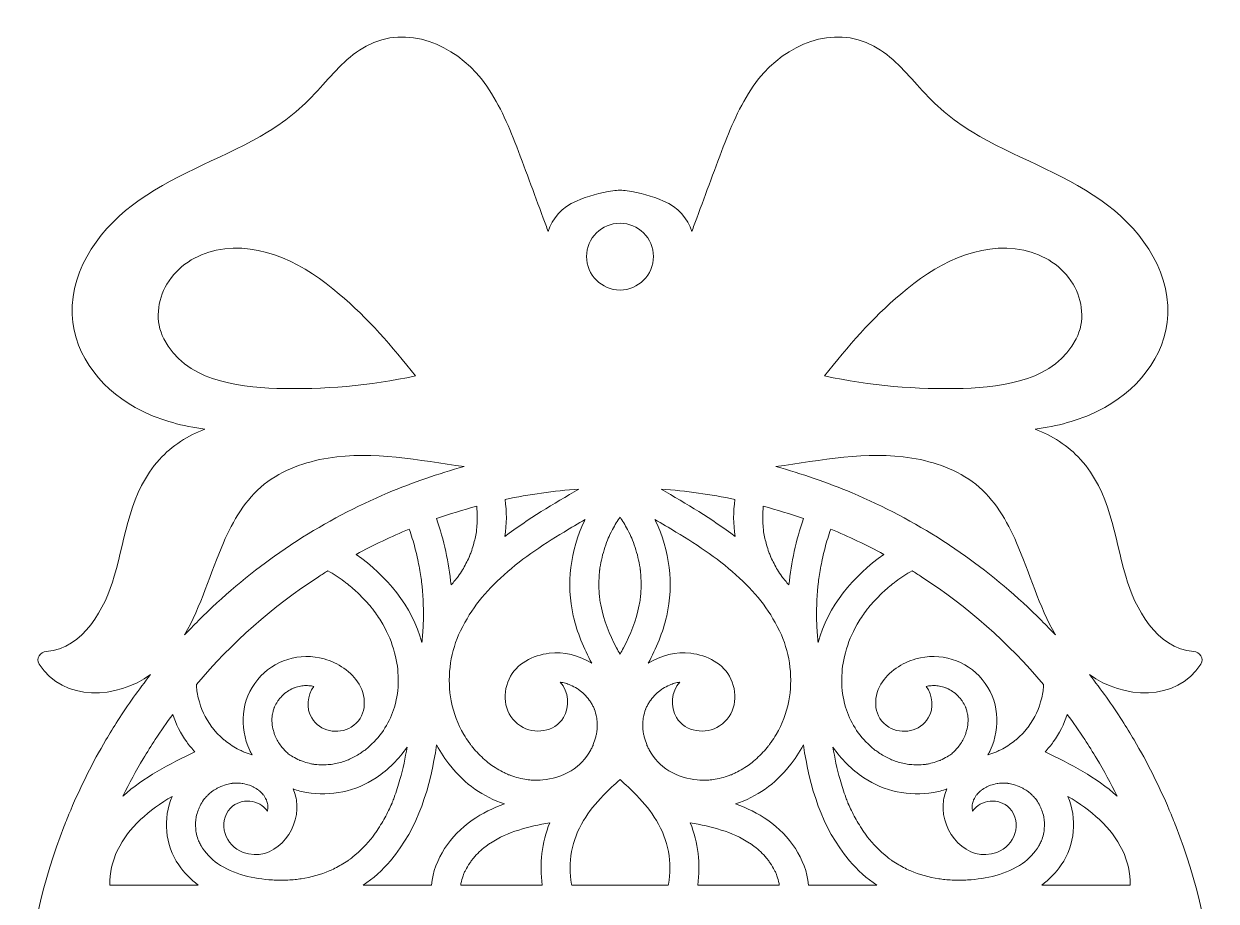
# Model space of a CAD drawing. Extents: x 466 to 614, y -420 to -218.
# Drawn here: x 465.6 to 614.4, y -328 to -218.4 of the extents above; entities that cross this region are included whole.
import ezdxf

# ---------------------------------------------------------------- set-up
doc = ezdxf.new("R2010")
doc.units = 0
doc.header["$MEASUREMENT"] = 0
doc.layers.add('Layer 1', color=7, linetype='Continuous', lineweight=0)

msp = doc.modelspace()

# ---------------------------------------------------------------- linework, layer by layer
at = {"layer": 'Layer 1'}
for points, knots in [([(614.2, -339.45), (613.62, -332.3), (612.03, -325.33), (609.43, -318.66), (609.17, -317.96), (608.88, -317.27), (608.59, -316.58), (607.31, -313.55), (605.85, -310.63), (604.19, -307.83), (603.72, -307.01), (603.22, -306.21), (602.71, -305.41), (601.44, -303.43), (600.08, -301.52), (598.63, -299.66), (602.79, -302.69), (609.45, -303.12), (612.54, -298.35), (613, -297.64), (612.38, -296.84), (611.64, -296.78), (606.96, -296.4), (604.3, -291.36), (603.15, -287.37), (601.7, -282.36), (601.18, -276.79), (597.51, -272.78), (595.92, -271.03), (593.97, -269.82), (591.84, -268.99), (594.56, -268.63), (597.21, -267.96), (599.7, -266.73), (604.34, -264.43), (608.21, -260.03), (608.41, -254.67), (608.64, -248.74), (604.65, -243.65), (600.04, -240.39), (595.05, -236.87), (589.15, -235.01), (583.96, -231.86), (581.46, -230.34), (579.36, -228.5), (577.41, -226.33), (575.7, -224.42), (573.97, -222.39), (571.69, -221.15), (566.58, -218.37), (560.67, -220.99), (557.31, -225.25), (555.46, -227.61), (554.22, -230.35), (553.13, -233.14), (551.91, -236.29), (550.76, -239.47), (549.59, -242.64), (549.38, -243.2), (549.17, -243.76), (548.96, -244.32), (548.51, -242.65), (547.19, -241.28), (545.45, -240.51), (544.03, -239.87), (542.42, -239.46), (540.88, -239.23), (540.59, -239.18), (540.29, -239.16), (540, -239.16), (539.71, -239.16), (539.41, -239.18), (539.12, -239.23), (537.58, -239.46), (535.97, -239.87), (534.55, -240.51), (532.81, -241.28), (531.49, -242.65), (531.04, -244.32), (530.83, -243.76), (530.62, -243.2), (530.41, -242.64), (529.24, -239.47), (528.09, -236.29), (526.87, -233.14), (525.78, -230.35), (524.54, -227.61), (522.69, -225.25), (519.33, -220.99), (513.42, -218.37), (508.31, -221.15), (506.03, -222.39), (504.3, -224.42), (502.59, -226.33), (500.64, -228.5), (498.54, -230.34), (496.04, -231.86), (490.85, -235.01), (484.95, -236.87), (479.96, -240.39), (475.35, -243.65), (471.36, -248.74), (471.59, -254.67), (471.79, -260.03), (475.66, -264.43), (480.3, -266.73), (482.79, -267.96), (485.44, -268.63), (488.16, -268.99), (486.03, -269.82), (484.08, -271.03), (482.49, -272.78), (478.82, -276.79), (478.3, -282.36), (476.85, -287.37), (475.7, -291.36), (473.04, -296.4), (468.36, -296.78), (467.62, -296.84), (467, -297.64), (467.46, -298.35), (470.55, -303.12), (477.21, -302.69), (481.37, -299.66), (479.92, -301.52), (478.56, -303.43), (477.29, -305.41), (476.78, -306.21), (476.28, -307.01), (475.81, -307.83), (474.15, -310.63), (472.69, -313.55), (471.41, -316.58), (471.12, -317.27), (470.83, -317.96), (470.57, -318.66), (467.97, -325.33), (466.38, -332.3), (465.8, -339.45), (465.64, -341.47), (465.56, -343.51), (465.56, -345.56), (465.56, -354.85), (467.24, -363.89), (470.57, -372.46), (470.83, -373.15), (471.12, -373.84), (471.41, -374.53), (475.16, -383.4), (480.52, -391.36), (487.36, -398.2), (494.2, -405.03), (502.16, -410.4), (511.02, -414.15), (520.2, -418.03), (529.95, -420), (540, -420), (550.05, -420), (559.8, -418.03), (568.98, -414.15), (577.84, -410.4), (585.8, -405.03), (592.64, -398.2), (599.48, -391.36), (604.84, -383.4), (608.59, -374.53), (608.88, -373.84), (609.17, -373.15), (609.43, -372.46), (612.76, -363.89), (614.44, -354.85), (614.44, -345.56), (614.44, -343.51), (614.36, -341.47), (614.2, -339.45)], [0, 0, 0, 0, 1, 1, 1, 2, 2, 2, 3, 3, 3, 4, 4, 4, 5, 5, 5, 6, 6, 6, 7, 7, 7, 8, 8, 8, 9, 9, 9, 10, 10, 10, 11, 11, 11, 12, 12, 12, 13, 13, 13, 14, 14, 14, 15, 15, 15, 16, 16, 16, 17, 17, 17, 18, 18, 18, 19, 19, 19, 20, 20, 20, 21, 21, 21, 22, 22, 22, 23, 23, 23, 24, 24, 24, 25, 25, 25, 26, 26, 26, 27, 27, 27, 28, 28, 28, 29, 29, 29, 30, 30, 30, 31, 31, 31, 32, 32, 32, 33, 33, 33, 34, 34, 34, 35, 35, 35, 36, 36, 36, 37, 37, 37, 38, 38, 38, 39, 39, 39, 40, 40, 40, 41, 41, 41, 42, 42, 42, 43, 43, 43, 44, 44, 44, 45, 45, 45, 46, 46, 46, 47, 47, 47, 48, 48, 48, 49, 49, 49, 50, 50, 50, 51, 51, 51, 52, 52, 52, 53, 53, 53, 54, 54, 54, 55, 55, 55, 56, 56, 56, 57, 57, 57, 58, 58, 58, 58]), ([(540, -243.27), (542.3, -243.27), (544.17, -245.14), (544.17, -247.44), (544.17, -249.75), (542.3, -251.62), (540, -251.62), (537.7, -251.62), (535.83, -249.75), (535.83, -247.44), (535.83, -245.14), (537.7, -243.27), (540, -243.27)], [0, 0, 0, 0, 1, 1, 1, 2, 2, 2, 3, 3, 3, 4, 4, 4, 4]), ([(483.04, -257.72), (481.93, -255.52), (482.19, -252.97), (483.43, -250.87), (484.78, -248.61), (487.06, -247.2), (489.59, -246.66), (495.28, -245.44), (500.77, -248.56), (504.95, -252.12), (508.52, -255.14), (511.56, -258.71), (514.47, -262.35), (508.78, -263.56), (502.96, -264.09), (497.13, -263.9), (491.97, -263.74), (485.66, -262.87), (483.04, -257.72)], [0, 0, 0, 0, 1, 1, 1, 2, 2, 2, 3, 3, 3, 4, 4, 4, 5, 5, 5, 6, 6, 6, 6]), ([(575.05, -252.12), (579.23, -248.56), (584.72, -245.44), (590.41, -246.66), (592.94, -247.2), (595.22, -248.61), (596.57, -250.87), (597.81, -252.97), (598.07, -255.52), (596.96, -257.72), (594.34, -262.87), (588.03, -263.74), (582.87, -263.9), (577.04, -264.09), (571.22, -263.56), (565.53, -262.35), (568.44, -258.71), (571.48, -255.14), (575.05, -252.12)], [0, 0, 0, 0, 1, 1, 1, 2, 2, 2, 3, 3, 3, 4, 4, 4, 5, 5, 5, 6, 6, 6, 6]), ([(490.48, -283.19), (491.68, -280.45), (493.22, -277.78), (495.58, -275.88), (497.86, -274.05), (500.71, -273.08), (503.56, -272.61), (509.22, -271.68), (514.9, -272.9), (520.54, -273.68), (517.31, -274.55), (514.13, -275.65), (511.02, -276.96), (507.06, -278.64), (503.28, -280.64), (499.7, -282.94), (498.8, -283.53), (497.9, -284.13), (497.02, -284.76), (493.6, -287.18), (490.37, -289.91), (487.36, -292.92), (486.77, -293.51), (486.19, -294.1), (485.62, -294.71), (487.7, -291.13), (488.84, -286.95), (490.48, -283.19)], [0, 0, 0, 0, 1, 1, 1, 2, 2, 2, 3, 3, 3, 4, 4, 4, 5, 5, 5, 6, 6, 6, 7, 7, 7, 8, 8, 8, 9, 9, 9, 9]), ([(576.44, -272.61), (579.29, -273.08), (582.14, -274.05), (584.42, -275.88), (586.78, -277.78), (588.32, -280.45), (589.52, -283.19), (591.16, -286.95), (592.3, -291.13), (594.38, -294.71), (593.81, -294.1), (593.23, -293.51), (592.64, -292.92), (589.63, -289.91), (586.4, -287.18), (582.98, -284.76), (582.1, -284.13), (581.2, -283.53), (580.3, -282.94), (576.72, -280.64), (572.94, -278.64), (568.98, -276.96), (565.87, -275.65), (562.69, -274.55), (559.46, -273.68), (565.1, -272.9), (570.78, -271.68), (576.44, -272.61)], [0, 0, 0, 0, 1, 1, 1, 2, 2, 2, 3, 3, 3, 4, 4, 4, 5, 5, 5, 6, 6, 6, 7, 7, 7, 8, 8, 8, 9, 9, 9, 9]), ([(525.65, -277.78), (528.66, -277.15), (531.73, -276.71), (534.87, -276.48), (531.72, -278.32), (528.53, -280.2), (525.63, -282.4), (525.86, -280.87), (525.87, -279.31), (525.65, -277.78)], [0, 0, 0, 0, 1, 1, 1, 2, 2, 2, 3, 3, 3, 3]), ([(554.35, -277.78), (554.13, -279.31), (554.14, -280.87), (554.37, -282.4), (551.47, -280.2), (548.28, -278.32), (545.13, -276.48), (548.27, -276.71), (551.34, -277.15), (554.35, -277.78)], [0, 0, 0, 0, 1, 1, 1, 2, 2, 2, 3, 3, 3, 3]), ([(522.11, -278.63), (522.11, -278.67), (522.11, -278.7), (522.11, -278.71), (522.13, -278.88), (522.14, -279.05), (522.15, -279.22), (522.17, -279.51), (522.18, -279.8), (522.18, -280.09), (522.18, -280.41), (522.16, -280.73), (522.14, -281.04), (522.13, -281.19), (522.12, -281.33), (522.1, -281.47), (522.1, -281.5), (522.06, -281.78), (522.06, -281.81), (521.97, -282.36), (521.85, -282.92), (521.69, -283.46), (521.61, -283.77), (521.51, -284.07), (521.4, -284.37), (521.34, -284.53), (521.28, -284.69), (521.22, -284.86), (521.21, -284.89), (521.2, -284.91), (521.19, -284.93), (521.19, -284.94), (521.18, -284.95), (521.17, -284.98), (520.91, -285.53), (520.64, -286.07), (520.32, -286.59), (520.15, -286.86), (519.98, -287.13), (519.8, -287.39), (519.73, -287.48), (519.67, -287.56), (519.6, -287.65), (519.56, -287.7), (519.42, -287.87), (519.39, -287.91), (519.23, -288.09), (519.07, -288.28), (518.9, -288.46), (518.62, -285.64), (518.03, -282.86), (517.09, -280.18), (518.74, -279.6), (520.41, -279.09), (522.11, -278.63)], [0, 0, 0, 0, 1, 1, 1, 2, 2, 2, 3, 3, 3, 4, 4, 4, 5, 5, 5, 6, 6, 6, 7, 7, 7, 8, 8, 8, 9, 9, 9, 10, 10, 10, 11, 11, 11, 12, 12, 12, 13, 13, 13, 14, 14, 14, 15, 15, 15, 16, 16, 16, 17, 17, 17, 18, 18, 18, 18]), ([(557.85, -279.22), (557.86, -279.05), (557.87, -278.88), (557.89, -278.71), (557.89, -278.7), (557.89, -278.67), (557.89, -278.63), (559.59, -279.09), (561.26, -279.6), (562.91, -280.18), (561.97, -282.86), (561.38, -285.64), (561.1, -288.46), (560.93, -288.28), (560.77, -288.09), (560.61, -287.91), (560.58, -287.87), (560.44, -287.7), (560.4, -287.65), (560.33, -287.56), (560.27, -287.48), (560.2, -287.39), (560.02, -287.13), (559.85, -286.86), (559.68, -286.59), (559.36, -286.07), (559.09, -285.53), (558.83, -284.98), (558.82, -284.95), (558.81, -284.94), (558.81, -284.93), (558.8, -284.91), (558.79, -284.89), (558.78, -284.86), (558.72, -284.69), (558.66, -284.53), (558.6, -284.37), (558.49, -284.07), (558.39, -283.77), (558.31, -283.46), (558.15, -282.92), (558.03, -282.36), (557.94, -281.81), (557.94, -281.78), (557.9, -281.5), (557.9, -281.47), (557.88, -281.33), (557.87, -281.19), (557.86, -281.04), (557.84, -280.73), (557.82, -280.41), (557.82, -280.09), (557.82, -279.8), (557.83, -279.51), (557.85, -279.22)], [0, 0, 0, 0, 1, 1, 1, 2, 2, 2, 3, 3, 3, 4, 4, 4, 5, 5, 5, 6, 6, 6, 7, 7, 7, 8, 8, 8, 9, 9, 9, 10, 10, 10, 11, 11, 11, 12, 12, 12, 13, 13, 13, 14, 14, 14, 15, 15, 15, 16, 16, 16, 17, 17, 17, 18, 18, 18, 18]), ([(525.07, -287.6), (527.47, -285.36), (530.14, -283.6), (533.01, -281.85), (533.88, -281.32), (534.75, -280.8), (535.63, -280.28), (535.6, -280.33), (535.57, -280.38), (535.55, -280.44), (533.8, -284.15), (533.26, -288.31), (534.17, -292.33), (534.64, -294.41), (535.47, -296.37), (536.47, -298.25), (534.88, -297.26), (533, -296.76), (531.16, -296.99), (529.13, -297.25), (527.03, -298.26), (526.14, -300.22), (525.21, -302.28), (525.58, -304.79), (527.57, -306.07), (529.3, -307.18), (531.83, -306.87), (532.94, -305.04), (533.77, -303.68), (533.61, -301.76), (532.53, -300.61), (532.56, -300.62), (532.82, -300.66), (532.86, -300.66), (533.07, -300.71), (533.29, -300.77), (533.5, -300.84), (533.53, -300.85), (533.81, -300.96), (533.82, -300.96), (534.11, -301.09), (534.39, -301.24), (534.66, -301.41), (534.79, -301.5), (534.92, -301.59), (535.04, -301.68), (535.06, -301.7), (535.28, -301.88), (535.3, -301.9), (535.57, -302.14), (535.82, -302.4), (536.05, -302.68), (536.01, -302.64), (536.29, -303.03), (536.32, -303.07), (536.41, -303.22), (536.5, -303.36), (536.58, -303.51), (536.64, -303.64), (536.71, -303.76), (536.76, -303.89), (536.77, -303.91), (536.78, -303.92), (536.78, -303.93), (536.79, -303.95), (536.8, -303.97), (536.81, -304), (536.91, -304.33), (537.01, -304.65), (537.08, -304.99), (537.08, -305.03), (537.13, -305.43), (537.12, -305.31), (537.13, -305.43), (537.14, -305.56), (537.15, -305.69), (537.16, -306.05), (537.15, -306.4), (537.11, -306.75), (537.1, -306.78), (537.08, -306.94), (537.07, -307), (537.04, -307.14), (537.01, -307.28), (536.98, -307.42), (536.89, -307.75), (536.78, -308.08), (536.67, -308.4), (536.65, -308.45), (536.64, -308.48), (536.64, -308.51), (536.62, -308.53), (536.61, -308.56), (536.58, -308.6), (536.51, -308.76), (536.43, -308.91), (536.35, -309.07), (535.75, -310.17), (534.94, -311.04), (533.91, -311.67), (532.83, -312.32), (531.42, -312.74), (530.36, -312.82), (529.93, -312.85), (529.51, -312.86), (529.08, -312.84), (528.96, -312.83), (528.84, -312.83), (528.72, -312.82), (528.7, -312.81), (528.34, -312.78), (528.36, -312.78), (527.68, -312.68), (527, -312.5), (526.36, -312.27), (526.25, -312.22), (526.13, -312.18), (526.02, -312.14), (526.18, -312.21), (526.15, -312.2), (525.95, -312.11), (525.82, -312.05), (525.68, -311.98), (525.54, -311.91), (525.25, -311.77), (524.95, -311.61), (524.67, -311.43), (523.95, -311), (523.67, -310.79), (523.13, -310.32), (522.59, -309.84), (522.08, -309.31), (521.61, -308.75), (521.61, -308.75), (521.42, -308.5), (521.39, -308.47), (521.3, -308.35), (521.21, -308.22), (521.12, -308.1), (520.9, -307.79), (520.7, -307.46), (520.51, -307.13), (519.71, -305.77), (519.27, -304.58), (518.93, -302.95), (518.39, -300.31), (518.76, -297.12), (519.85, -294.7), (521.16, -291.84), (522.8, -289.72), (525.07, -287.6)], [0, 0, 0, 0, 1, 1, 1, 2, 2, 2, 3, 3, 3, 4, 4, 4, 5, 5, 5, 6, 6, 6, 7, 7, 7, 8, 8, 8, 9, 9, 9, 10, 10, 10, 11, 11, 11, 12, 12, 12, 13, 13, 13, 14, 14, 14, 15, 15, 15, 16, 16, 16, 17, 17, 17, 18, 18, 18, 19, 19, 19, 20, 20, 20, 21, 21, 21, 22, 22, 22, 23, 23, 23, 24, 24, 24, 25, 25, 25, 26, 26, 26, 27, 27, 27, 28, 28, 28, 29, 29, 29, 30, 30, 30, 31, 31, 31, 32, 32, 32, 33, 33, 33, 34, 34, 34, 35, 35, 35, 36, 36, 36, 37, 37, 37, 38, 38, 38, 39, 39, 39, 40, 40, 40, 41, 41, 41, 42, 42, 42, 43, 43, 43, 44, 44, 44, 45, 45, 45, 46, 46, 46, 47, 47, 47, 48, 48, 48, 49, 49, 49, 50, 50, 50, 50]), ([(542.64, -288.61), (542.63, -289.03), (542.61, -289.45), (542.57, -289.87), (542.56, -289.98), (542.55, -290.09), (542.53, -290.19), (542.49, -290.45), (542.45, -290.71), (542.4, -290.96), (541.99, -292.97), (541.33, -294.59), (540.43, -296.32), (540.29, -296.58), (540.15, -296.85), (540, -297.11), (539.85, -296.85), (539.71, -296.58), (539.57, -296.32), (538.67, -294.59), (538.01, -292.97), (537.6, -290.96), (537.55, -290.71), (537.51, -290.45), (537.47, -290.19), (537.45, -290.09), (537.44, -289.98), (537.43, -289.87), (537.39, -289.45), (537.37, -289.03), (537.36, -288.61), (537.35, -288.16), (537.37, -287.71), (537.4, -287.26), (537.41, -287.05), (537.44, -286.84), (537.46, -286.63), (537.46, -286.61), (537.47, -286.52), (537.47, -286.47), (537.48, -286.42), (537.49, -286.37), (537.5, -286.31), (537.64, -285.45), (537.84, -284.6), (538.11, -283.77), (538.43, -282.79), (538.57, -282.46), (539.06, -281.55), (539.37, -280.96), (539.68, -280.45), (540, -279.98), (540.32, -280.45), (540.63, -280.96), (540.94, -281.55), (541.43, -282.46), (541.57, -282.79), (541.89, -283.77), (542.16, -284.6), (542.36, -285.45), (542.5, -286.31), (542.51, -286.37), (542.52, -286.42), (542.53, -286.47), (542.53, -286.52), (542.54, -286.61), (542.54, -286.63), (542.56, -286.84), (542.59, -287.05), (542.6, -287.26), (542.63, -287.71), (542.65, -288.16), (542.64, -288.61)], [0, 0, 0, 0, 1, 1, 1, 2, 2, 2, 3, 3, 3, 4, 4, 4, 5, 5, 5, 6, 6, 6, 7, 7, 7, 8, 8, 8, 9, 9, 9, 10, 10, 10, 11, 11, 11, 12, 12, 12, 13, 13, 13, 14, 14, 14, 15, 15, 15, 16, 16, 16, 17, 17, 17, 18, 18, 18, 19, 19, 19, 20, 20, 20, 21, 21, 21, 22, 22, 22, 23, 23, 23, 24, 24, 24, 24]), ([(546.99, -281.85), (549.86, -283.6), (552.53, -285.36), (554.93, -287.6), (557.2, -289.72), (558.84, -291.84), (560.15, -294.7), (561.24, -297.12), (561.61, -300.31), (561.07, -302.95), (560.73, -304.58), (560.29, -305.77), (559.49, -307.13), (559.3, -307.46), (559.1, -307.79), (558.88, -308.1), (558.79, -308.22), (558.7, -308.35), (558.61, -308.47), (558.58, -308.5), (558.39, -308.75), (558.39, -308.75), (557.92, -309.31), (557.41, -309.84), (556.87, -310.32), (556.33, -310.79), (556.05, -311), (555.33, -311.43), (555.05, -311.61), (554.75, -311.77), (554.46, -311.91), (554.32, -311.98), (554.18, -312.05), (554.05, -312.11), (553.85, -312.2), (553.82, -312.21), (553.98, -312.14), (553.87, -312.18), (553.75, -312.22), (553.64, -312.27), (553, -312.5), (552.32, -312.68), (551.64, -312.78), (551.66, -312.78), (551.3, -312.81), (551.28, -312.82), (551.16, -312.83), (551.04, -312.83), (550.92, -312.84), (550.49, -312.86), (550.07, -312.85), (549.64, -312.82), (548.58, -312.74), (547.17, -312.32), (546.09, -311.67), (545.06, -311.04), (544.25, -310.17), (543.65, -309.07), (543.57, -308.91), (543.49, -308.76), (543.42, -308.6), (543.39, -308.56), (543.38, -308.53), (543.36, -308.51), (543.36, -308.48), (543.35, -308.45), (543.33, -308.4), (543.22, -308.08), (543.11, -307.75), (543.02, -307.42), (542.99, -307.28), (542.96, -307.14), (542.93, -307), (542.92, -306.94), (542.9, -306.78), (542.89, -306.75), (542.85, -306.4), (542.84, -306.05), (542.85, -305.69), (542.86, -305.56), (542.87, -305.43), (542.88, -305.31), (542.87, -305.43), (542.92, -305.03), (542.92, -304.99), (542.99, -304.65), (543.09, -304.33), (543.19, -304), (543.2, -303.97), (543.21, -303.95), (543.22, -303.93), (543.22, -303.92), (543.23, -303.91), (543.24, -303.89), (543.29, -303.76), (543.36, -303.64), (543.42, -303.51), (543.5, -303.36), (543.59, -303.22), (543.68, -303.07), (543.71, -303.03), (543.99, -302.64), (543.95, -302.68), (544.18, -302.4), (544.43, -302.14), (544.7, -301.9), (544.72, -301.88), (544.94, -301.7), (544.96, -301.68), (545.08, -301.59), (545.21, -301.5), (545.34, -301.41), (545.61, -301.24), (545.89, -301.09), (546.18, -300.96), (546.19, -300.96), (546.47, -300.85), (546.5, -300.84), (546.71, -300.77), (546.93, -300.71), (547.14, -300.66), (547.18, -300.66), (547.44, -300.62), (547.47, -300.61), (546.39, -301.76), (546.23, -303.68), (547.06, -305.04), (548.17, -306.87), (550.7, -307.18), (552.43, -306.07), (554.42, -304.79), (554.79, -302.28), (553.86, -300.22), (552.97, -298.26), (550.87, -297.25), (548.84, -296.99), (547, -296.76), (545.12, -297.26), (543.53, -298.25), (544.53, -296.37), (545.36, -294.41), (545.83, -292.33), (546.74, -288.31), (546.2, -284.15), (544.45, -280.44), (544.43, -280.38), (544.4, -280.33), (544.37, -280.28), (545.25, -280.8), (546.12, -281.32), (546.99, -281.85)], [0, 0, 0, 0, 1, 1, 1, 2, 2, 2, 3, 3, 3, 4, 4, 4, 5, 5, 5, 6, 6, 6, 7, 7, 7, 8, 8, 8, 9, 9, 9, 10, 10, 10, 11, 11, 11, 12, 12, 12, 13, 13, 13, 14, 14, 14, 15, 15, 15, 16, 16, 16, 17, 17, 17, 18, 18, 18, 19, 19, 19, 20, 20, 20, 21, 21, 21, 22, 22, 22, 23, 23, 23, 24, 24, 24, 25, 25, 25, 26, 26, 26, 27, 27, 27, 28, 28, 28, 29, 29, 29, 30, 30, 30, 31, 31, 31, 32, 32, 32, 33, 33, 33, 34, 34, 34, 35, 35, 35, 36, 36, 36, 37, 37, 37, 38, 38, 38, 39, 39, 39, 40, 40, 40, 41, 41, 41, 42, 42, 42, 43, 43, 43, 44, 44, 44, 45, 45, 45, 46, 46, 46, 47, 47, 47, 48, 48, 48, 49, 49, 49, 50, 50, 50, 50]), ([(515.45, -292.65), (515.44, -293.43), (515.4, -294.21), (515.33, -294.99), (515.31, -295.21), (515.29, -295.43), (515.27, -295.65), (513.99, -291.11), (510.89, -287.33), (507.06, -284.64), (509.2, -283.47), (511.42, -282.42), (513.69, -281.48), (513.96, -282.26), (514.19, -283.04), (514.4, -283.84), (514.6, -284.59), (514.77, -285.36), (514.91, -286.13), (515.04, -286.8), (515.16, -287.56), (515.22, -288.07), (515.4, -289.59), (515.47, -291.12), (515.45, -292.65)], [0, 0, 0, 0, 1, 1, 1, 2, 2, 2, 3, 3, 3, 4, 4, 4, 5, 5, 5, 6, 6, 6, 7, 7, 7, 8, 8, 8, 8]), ([(564.73, -295.65), (564.71, -295.43), (564.69, -295.21), (564.67, -294.99), (564.6, -294.21), (564.56, -293.43), (564.55, -292.65), (564.53, -291.12), (564.6, -289.59), (564.78, -288.07), (564.84, -287.56), (564.96, -286.8), (565.09, -286.13), (565.23, -285.36), (565.4, -284.59), (565.6, -283.84), (565.81, -283.04), (566.04, -282.26), (566.31, -281.48), (568.58, -282.42), (570.8, -283.47), (572.94, -284.64), (569.11, -287.33), (566.01, -291.11), (564.73, -295.65)], [0, 0, 0, 0, 1, 1, 1, 2, 2, 2, 3, 3, 3, 4, 4, 4, 5, 5, 5, 6, 6, 6, 7, 7, 7, 8, 8, 8, 8]), ([(502.36, -287.43), (502.74, -287.18), (503.13, -286.93), (503.53, -286.69), (504.22, -287.1), (504.9, -287.54), (505.55, -288.02), (505.63, -288.08), (505.7, -288.13), (505.78, -288.19), (505.68, -288.11), (505.68, -288.11), (505.78, -288.19), (505.9, -288.28), (506.02, -288.38), (506.14, -288.48), (506.38, -288.68), (506.62, -288.88), (506.85, -289.09), (507.33, -289.52), (507.8, -289.98), (508.24, -290.46), (508.47, -290.71), (508.69, -290.97), (508.91, -291.23), (508.93, -291.26), (509.1, -291.46), (509.13, -291.5), (509.19, -291.58), (509.25, -291.66), (509.31, -291.74), (509.69, -292.26), (510.05, -292.81), (510.38, -293.37), (511.09, -294.62), (511.48, -295.55), (511.85, -296.96), (512.18, -298.22), (512.29, -298.99), (512.3, -300.3), (512.3, -301.64), (512.2, -302.43), (511.83, -303.71), (511.28, -305.57), (510.27, -307.2), (508.74, -308.59), (508.62, -308.7), (508.49, -308.81), (508.36, -308.92), (508.32, -308.95), (508.2, -309.05), (508.17, -309.08), (508.02, -309.19), (507.86, -309.3), (507.71, -309.4), (507.29, -309.68), (506.84, -309.94), (506.39, -310.16), (506.33, -310.19), (506.1, -310.29), (506.1, -310.29), (506, -310.33), (505.9, -310.37), (505.81, -310.4), (505.57, -310.49), (505.32, -310.57), (505.08, -310.64), (504.83, -310.71), (504.57, -310.77), (504.31, -310.82), (504.19, -310.84), (504.07, -310.86), (503.95, -310.88), (503.91, -310.89), (503.8, -310.9), (503.78, -310.9), (503.15, -310.93), (502.53, -310.95), (501.91, -310.88), (501.53, -310.85), (501.76, -310.86), (501.84, -310.87), (501.68, -310.85), (501.53, -310.82), (501.38, -310.79), (501.11, -310.73), (500.84, -310.66), (500.57, -310.57), (500.41, -310.52), (500.26, -310.47), (500.11, -310.41), (500.06, -310.39), (499.99, -310.36), (499.97, -310.36), (499.69, -310.22), (499.42, -310.08), (499.15, -309.92), (498.59, -309.58), (498.54, -309.53), (498.1, -309.08), (497.98, -308.96), (497.87, -308.83), (497.75, -308.7), (497.73, -308.68), (497.69, -308.63), (497.67, -308.59), (497.53, -308.4), (497.4, -308.2), (497.28, -307.99), (497.16, -307.79), (497.05, -307.58), (496.96, -307.37), (496.94, -307.33), (496.91, -307.27), (496.9, -307.24), (496.86, -307.11), (496.81, -306.97), (496.77, -306.83), (496.69, -306.56), (496.62, -306.28), (496.57, -305.99), (496.59, -306.06), (496.54, -305.62), (496.54, -305.52), (496.53, -305.27), (496.54, -305.01), (496.57, -304.76), (496.56, -304.84), (496.64, -304.39), (496.67, -304.29), (496.71, -304.13), (496.77, -303.97), (496.82, -303.8), (496.82, -303.78), (496.83, -303.76), (496.84, -303.74), (496.84, -303.73), (496.85, -303.71), (496.86, -303.69), (496.97, -303.46), (497.09, -303.24), (497.23, -303.03), (497.27, -302.96), (497.31, -302.9), (497.35, -302.84), (497.38, -302.81), (497.47, -302.69), (497.5, -302.65), (497.67, -302.46), (497.84, -302.28), (498.03, -302.11), (498.05, -302.09), (498.29, -301.9), (498.28, -301.9), (498.34, -301.86), (498.4, -301.81), (498.46, -301.77), (498.7, -301.62), (498.95, -301.49), (499.2, -301.36), (499.21, -301.35), (499.22, -301.35), (499.24, -301.34), (499.24, -301.34), (499.23, -301.34), (499.23, -301.35), (499.23, -301.34), (499.24, -301.34), (499.24, -301.34), (499.32, -301.31), (499.42, -301.28), (499.32, -301.31), (499.39, -301.29), (499.47, -301.26), (499.55, -301.24), (499.79, -301.16), (500.04, -301.1), (500.29, -301.06), (500.28, -301.07), (500.57, -301.04), (500.62, -301.04), (500.74, -301.03), (500.86, -301.03), (500.98, -301.04), (501.1, -301.04), (501.22, -301.05), (501.34, -301.06), (501.36, -301.06), (501.39, -301.06), (501.41, -301.06), (501.42, -301.06), (501.44, -301.07), (501.47, -301.07), (501.56, -301.09), (501.66, -301.11), (501.75, -301.13), (500.94, -302.26), (500.77, -303.82), (501.51, -305.07), (502.51, -306.78), (504.79, -307.2), (506.44, -306.22), (508.34, -305.09), (508.47, -302.61), (507.41, -300.85), (506.47, -299.29), (504.79, -298.19), (503.05, -297.7), (500.06, -296.85), (496.73, -297.85), (494.76, -300.27), (492.67, -302.83), (492.41, -306.17), (493.77, -309.13), (493.86, -309.32), (493.95, -309.5), (494.05, -309.68), (493.72, -309.58), (493.39, -309.47), (493.07, -309.34), (493.03, -309.33), (493.02, -309.33), (493.02, -309.32), (493, -309.32), (492.97, -309.3), (492.92, -309.28), (492.76, -309.2), (492.59, -309.12), (492.43, -309.04), (492.13, -308.88), (491.84, -308.72), (491.56, -308.54), (491.31, -308.37), (491.05, -308.2), (490.81, -308.02), (490.82, -308.02), (490.54, -307.79), (490.54, -307.79), (490.43, -307.69), (490.31, -307.59), (490.2, -307.49), (489.96, -307.26), (489.72, -307.02), (489.5, -306.78), (489.38, -306.64), (489.26, -306.5), (489.14, -306.36), (489.11, -306.32), (489.08, -306.29), (489.07, -306.28), (489.08, -306.28), (489.07, -306.27), (489.04, -306.23), (488.14, -304.97), (487.69, -304), (487.34, -302.56), (487.28, -302.27), (487.22, -301.98), (487.17, -301.69), (487.17, -301.67), (487.13, -301.32), (487.13, -301.32), (487.12, -301.18), (487.11, -301.03), (487.1, -300.89), (491.49, -295.69), (496.63, -291.15), (502.36, -287.43)], [0, 0, 0, 0, 1, 1, 1, 2, 2, 2, 3, 3, 3, 4, 4, 4, 5, 5, 5, 6, 6, 6, 7, 7, 7, 8, 8, 8, 9, 9, 9, 10, 10, 10, 11, 11, 11, 12, 12, 12, 13, 13, 13, 14, 14, 14, 15, 15, 15, 16, 16, 16, 17, 17, 17, 18, 18, 18, 19, 19, 19, 20, 20, 20, 21, 21, 21, 22, 22, 22, 23, 23, 23, 24, 24, 24, 25, 25, 25, 26, 26, 26, 27, 27, 27, 28, 28, 28, 29, 29, 29, 30, 30, 30, 31, 31, 31, 32, 32, 32, 33, 33, 33, 34, 34, 34, 35, 35, 35, 36, 36, 36, 37, 37, 37, 38, 38, 38, 39, 39, 39, 40, 40, 40, 41, 41, 41, 42, 42, 42, 43, 43, 43, 44, 44, 44, 45, 45, 45, 46, 46, 46, 47, 47, 47, 48, 48, 48, 49, 49, 49, 50, 50, 50, 51, 51, 51, 52, 52, 52, 53, 53, 53, 54, 54, 54, 55, 55, 55, 56, 56, 56, 57, 57, 57, 58, 58, 58, 59, 59, 59, 60, 60, 60, 61, 61, 61, 62, 62, 62, 63, 63, 63, 64, 64, 64, 65, 65, 65, 66, 66, 66, 67, 67, 67, 68, 68, 68, 69, 69, 69, 70, 70, 70, 71, 71, 71, 72, 72, 72, 73, 73, 73, 74, 74, 74, 75, 75, 75, 76, 76, 76, 77, 77, 77, 78, 78, 78, 79, 79, 79, 80, 80, 80, 81, 81, 81, 82, 82, 82, 83, 83, 83, 84, 84, 84, 85, 85, 85, 86, 86, 86, 87, 87, 87, 88, 88, 88, 89, 89, 89, 89]), ([(574.45, -288.02), (575.1, -287.54), (575.78, -287.1), (576.47, -286.69), (576.87, -286.93), (577.26, -287.18), (577.64, -287.43), (583.37, -291.15), (588.51, -295.69), (592.9, -300.89), (592.89, -301.03), (592.88, -301.18), (592.87, -301.32), (592.87, -301.32), (592.83, -301.67), (592.83, -301.69), (592.78, -301.98), (592.72, -302.27), (592.66, -302.56), (592.31, -304), (591.86, -304.97), (590.96, -306.23), (590.93, -306.27), (590.92, -306.28), (590.93, -306.28), (590.92, -306.29), (590.89, -306.32), (590.86, -306.36), (590.74, -306.5), (590.62, -306.64), (590.5, -306.78), (590.28, -307.02), (590.04, -307.26), (589.8, -307.49), (589.69, -307.59), (589.57, -307.69), (589.46, -307.79), (589.46, -307.79), (589.18, -308.02), (589.19, -308.02), (588.95, -308.2), (588.69, -308.37), (588.44, -308.54), (588.16, -308.72), (587.87, -308.88), (587.57, -309.04), (587.41, -309.12), (587.24, -309.2), (587.08, -309.28), (587.03, -309.3), (587, -309.32), (586.98, -309.32), (586.98, -309.33), (586.97, -309.33), (586.93, -309.34), (586.61, -309.47), (586.28, -309.58), (585.95, -309.68), (586.05, -309.5), (586.14, -309.32), (586.23, -309.13), (587.59, -306.17), (587.33, -302.83), (585.24, -300.27), (583.27, -297.85), (579.94, -296.85), (576.95, -297.7), (575.21, -298.19), (573.53, -299.29), (572.59, -300.85), (571.53, -302.61), (571.66, -305.09), (573.56, -306.22), (575.21, -307.2), (577.49, -306.78), (578.49, -305.07), (579.23, -303.82), (579.06, -302.26), (578.25, -301.13), (578.34, -301.11), (578.44, -301.09), (578.53, -301.07), (578.56, -301.07), (578.58, -301.06), (578.59, -301.06), (578.61, -301.06), (578.64, -301.06), (578.66, -301.06), (578.78, -301.05), (578.9, -301.04), (579.02, -301.04), (579.14, -301.03), (579.26, -301.03), (579.38, -301.04), (579.43, -301.04), (579.72, -301.07), (579.71, -301.06), (579.96, -301.1), (580.21, -301.16), (580.45, -301.24), (580.53, -301.26), (580.61, -301.29), (580.68, -301.31), (580.58, -301.28), (580.68, -301.31), (580.76, -301.34), (580.76, -301.34), (580.77, -301.34), (580.77, -301.35), (580.77, -301.34), (580.76, -301.34), (580.76, -301.34), (580.78, -301.35), (580.79, -301.35), (580.8, -301.36), (581.05, -301.49), (581.3, -301.62), (581.54, -301.77), (581.6, -301.81), (581.66, -301.86), (581.72, -301.9), (581.71, -301.9), (581.95, -302.09), (581.97, -302.11), (582.16, -302.28), (582.33, -302.46), (582.5, -302.65), (582.53, -302.69), (582.62, -302.81), (582.65, -302.84), (582.69, -302.9), (582.73, -302.96), (582.77, -303.03), (582.91, -303.24), (583.03, -303.46), (583.14, -303.69), (583.15, -303.71), (583.16, -303.73), (583.16, -303.74), (583.17, -303.76), (583.18, -303.78), (583.18, -303.8), (583.23, -303.97), (583.29, -304.13), (583.33, -304.29), (583.36, -304.39), (583.44, -304.84), (583.43, -304.76), (583.46, -305.01), (583.47, -305.27), (583.46, -305.52), (583.46, -305.62), (583.41, -306.06), (583.43, -305.99), (583.38, -306.28), (583.31, -306.56), (583.23, -306.83), (583.19, -306.97), (583.14, -307.11), (583.1, -307.24), (583.09, -307.27), (583.06, -307.33), (583.04, -307.37), (582.95, -307.58), (582.84, -307.79), (582.72, -307.99), (582.6, -308.2), (582.47, -308.4), (582.33, -308.59), (582.31, -308.63), (582.27, -308.68), (582.25, -308.7), (582.13, -308.83), (582.02, -308.96), (581.9, -309.08), (581.46, -309.53), (581.41, -309.58), (580.85, -309.92), (580.58, -310.08), (580.31, -310.22), (580.03, -310.36), (580.01, -310.36), (579.94, -310.39), (579.89, -310.41), (579.74, -310.47), (579.59, -310.52), (579.43, -310.57), (579.16, -310.66), (578.89, -310.73), (578.62, -310.79), (578.47, -310.82), (578.32, -310.85), (578.16, -310.87), (578.24, -310.86), (578.47, -310.85), (578.09, -310.88), (577.47, -310.95), (576.85, -310.93), (576.22, -310.9), (576.2, -310.9), (576.09, -310.89), (576.05, -310.88), (575.93, -310.86), (575.81, -310.84), (575.69, -310.82), (575.43, -310.77), (575.17, -310.71), (574.92, -310.64), (574.68, -310.57), (574.43, -310.49), (574.19, -310.4), (574.1, -310.37), (574, -310.33), (573.9, -310.29), (573.9, -310.29), (573.67, -310.19), (573.61, -310.16), (573.16, -309.94), (572.71, -309.68), (572.29, -309.4), (572.14, -309.3), (571.98, -309.19), (571.83, -309.08), (571.8, -309.05), (571.68, -308.95), (571.64, -308.92), (571.51, -308.81), (571.38, -308.7), (571.26, -308.59), (569.73, -307.2), (568.72, -305.57), (568.17, -303.71), (567.8, -302.43), (567.7, -301.64), (567.7, -300.3), (567.71, -298.99), (567.82, -298.22), (568.15, -296.96), (568.52, -295.55), (568.91, -294.62), (569.62, -293.37), (569.95, -292.81), (570.31, -292.26), (570.69, -291.74), (570.75, -291.66), (570.81, -291.58), (570.87, -291.5), (570.9, -291.46), (571.07, -291.26), (571.09, -291.23), (571.31, -290.97), (571.53, -290.71), (571.76, -290.46), (572.2, -289.98), (572.67, -289.52), (573.15, -289.09), (573.38, -288.88), (573.62, -288.68), (573.86, -288.48), (573.98, -288.38), (574.1, -288.28), (574.22, -288.19), (574.32, -288.11), (574.32, -288.11), (574.22, -288.19), (574.3, -288.13), (574.37, -288.08), (574.45, -288.02)], [0, 0, 0, 0, 1, 1, 1, 2, 2, 2, 3, 3, 3, 4, 4, 4, 5, 5, 5, 6, 6, 6, 7, 7, 7, 8, 8, 8, 9, 9, 9, 10, 10, 10, 11, 11, 11, 12, 12, 12, 13, 13, 13, 14, 14, 14, 15, 15, 15, 16, 16, 16, 17, 17, 17, 18, 18, 18, 19, 19, 19, 20, 20, 20, 21, 21, 21, 22, 22, 22, 23, 23, 23, 24, 24, 24, 25, 25, 25, 26, 26, 26, 27, 27, 27, 28, 28, 28, 29, 29, 29, 30, 30, 30, 31, 31, 31, 32, 32, 32, 33, 33, 33, 34, 34, 34, 35, 35, 35, 36, 36, 36, 37, 37, 37, 38, 38, 38, 39, 39, 39, 40, 40, 40, 41, 41, 41, 42, 42, 42, 43, 43, 43, 44, 44, 44, 45, 45, 45, 46, 46, 46, 47, 47, 47, 48, 48, 48, 49, 49, 49, 50, 50, 50, 51, 51, 51, 52, 52, 52, 53, 53, 53, 54, 54, 54, 55, 55, 55, 56, 56, 56, 57, 57, 57, 58, 58, 58, 59, 59, 59, 60, 60, 60, 61, 61, 61, 62, 62, 62, 63, 63, 63, 64, 64, 64, 65, 65, 65, 66, 66, 66, 67, 67, 67, 68, 68, 68, 69, 69, 69, 70, 70, 70, 71, 71, 71, 72, 72, 72, 73, 73, 73, 74, 74, 74, 75, 75, 75, 76, 76, 76, 77, 77, 77, 78, 78, 78, 79, 79, 79, 80, 80, 80, 81, 81, 81, 82, 82, 82, 83, 83, 83, 84, 84, 84, 85, 85, 85, 86, 86, 86, 87, 87, 87, 88, 88, 88, 89, 89, 89, 89]), ([(480.47, -310.17), (480.96, -309.35), (481.46, -308.55), (481.97, -307.76), (482.67, -306.7), (483.4, -305.65), (484.15, -304.63), (484.55, -305.85), (485.12, -307.01), (485.89, -308.07), (486.21, -308.5), (486.56, -308.92), (486.92, -309.32), (483.73, -310.83), (480.54, -312.47), (477.92, -314.85), (478.71, -313.25), (479.56, -311.69), (480.47, -310.17)], [0, 0, 0, 0, 1, 1, 1, 2, 2, 2, 3, 3, 3, 4, 4, 4, 5, 5, 5, 6, 6, 6, 6]), ([(598.03, -307.76), (598.54, -308.55), (599.04, -309.35), (599.53, -310.17), (600.44, -311.69), (601.29, -313.25), (602.08, -314.85), (599.46, -312.47), (596.27, -310.83), (593.08, -309.32), (593.44, -308.92), (593.79, -308.5), (594.11, -308.07), (594.88, -307.01), (595.45, -305.85), (595.85, -304.63), (596.6, -305.65), (597.33, -306.7), (598.03, -307.76)], [0, 0, 0, 0, 1, 1, 1, 2, 2, 2, 3, 3, 3, 4, 4, 4, 5, 5, 5, 6, 6, 6, 6]), ([(487.01, -318.15), (487.01, -318), (487.02, -317.85), (487.04, -317.7), (487.05, -317.67), (487.08, -317.48), (487.09, -317.43), (487.15, -317.16), (487.22, -316.89), (487.31, -316.63), (487.3, -316.66), (487.39, -316.42), (487.43, -316.32), (487.48, -316.22), (487.58, -316.01), (487.57, -316.04), (487.7, -315.79), (487.84, -315.55), (488, -315.32), (488.02, -315.29), (488.04, -315.26), (488.05, -315.25), (488.1, -315.18), (488.16, -315.12), (488.22, -315.05), (488.3, -314.96), (488.38, -314.87), (488.47, -314.79), (488.57, -314.68), (488.68, -314.58), (488.8, -314.48), (488.83, -314.44), (489, -314.31), (489, -314.3), (489.2, -314.16), (489.4, -314.04), (489.6, -313.92), (489.73, -313.84), (489.87, -313.78), (490, -313.71), (490.02, -313.69), (490.13, -313.64), (490.16, -313.63), (490.46, -313.51), (490.78, -313.41), (491.09, -313.34), (491.19, -313.31), (491.67, -313.24), (491.58, -313.24), (491.85, -313.22), (492.12, -313.21), (492.39, -313.22), (492.53, -313.22), (492.68, -313.23), (492.82, -313.25), (492.83, -313.25), (492.84, -313.25), (492.85, -313.25), (492.87, -313.25), (492.89, -313.26), (492.92, -313.27), (493.2, -313.34), (493.48, -313.4), (493.75, -313.49), (493.73, -313.48), (493.95, -313.57), (494.03, -313.6), (494.12, -313.65), (494.26, -313.72), (494.25, -313.71), (494.47, -313.83), (494.69, -313.97), (494.89, -314.11), (494.84, -314.08), (495.16, -314.36), (495.23, -314.43), (495.26, -314.46), (495.43, -314.66), (495.51, -314.74), (495.56, -314.83), (495.67, -314.99), (495.66, -314.98), (495.72, -315.08), (495.77, -315.18), (495.83, -315.27), (495.84, -315.29), (495.84, -315.3), (495.85, -315.32), (495.85, -315.33), (495.86, -315.34), (495.86, -315.36), (495.92, -315.54), (495.97, -315.72), (496.01, -315.91), (496.01, -315.95), (496.02, -316.01), (496.02, -316.05), (496.02, -316.17), (496.02, -316.3), (496.02, -316.42), (496.02, -316.49), (495.98, -316.68), (495.97, -316.71), (494.96, -315.28), (492.65, -314.97), (491.37, -316.34), (489.65, -318.18), (490.73, -321.06), (492.93, -321.87), (496.66, -323.25), (499.94, -319.31), (499.65, -315.82), (499.59, -315.16), (499.44, -314.53), (499.19, -313.95), (499.74, -314.15), (500.3, -314.29), (500.87, -314.39), (503.89, -314.9), (506.99, -314.25), (509.55, -312.55), (511.09, -311.52), (512.38, -310.22), (513.41, -308.72), (513.19, -310.06), (512.91, -311.41), (512.52, -312.78), (512.31, -313.54), (512.07, -314.28), (511.8, -315.02), (511.72, -315.22), (511.64, -315.42), (511.56, -315.63), (511.54, -315.67), (511.53, -315.69), (511.53, -315.71), (511.52, -315.73), (511.51, -315.76), (511.49, -315.79), (511.37, -316.08), (511.24, -316.36), (511.1, -316.64), (510.8, -317.25), (510.47, -317.86), (510.11, -318.44), (509.92, -318.76), (509.72, -319.07), (509.5, -319.37), (509.4, -319.53), (509.29, -319.68), (509.18, -319.83), (509.16, -319.86), (509.14, -319.88), (509.12, -319.91), (508.39, -320.85), (507.53, -321.72), (506.6, -322.48), (506.59, -322.48), (506.32, -322.69), (506.32, -322.69), (506.22, -322.76), (506.12, -322.84), (506.02, -322.91), (505.75, -323.09), (505.48, -323.26), (505.2, -323.42), (504.73, -323.7), (504.06, -324.04), (503.69, -324.19), (502.73, -324.6), (501.36, -324.97), (500.19, -325.17), (500.19, -325.17), (499.85, -325.21), (499.82, -325.22), (499.69, -325.24), (499.55, -325.25), (499.42, -325.26), (499.13, -325.29), (498.83, -325.31), (498.54, -325.32), (497.89, -325.35), (497.24, -325.35), (496.59, -325.31), (494.3, -325.19), (491.75, -324.62), (489.73, -323.24), (489.01, -322.75), (488.17, -321.86), (487.69, -321.04), (487.6, -320.88), (487.52, -320.71), (487.44, -320.55), (487.41, -320.51), (487.4, -320.48), (487.4, -320.48), (487.39, -320.45), (487.38, -320.43), (487.37, -320.4), (487.27, -320.13), (487.19, -319.87), (487.12, -319.6), (487.09, -319.47), (487.07, -319.34), (487.04, -319.22), (487.04, -319.17), (487.03, -319.1), (487.03, -319.08), (487.01, -318.76), (486.99, -318.46), (487.01, -318.15)], [0, 0, 0, 0, 1, 1, 1, 2, 2, 2, 3, 3, 3, 4, 4, 4, 5, 5, 5, 6, 6, 6, 7, 7, 7, 8, 8, 8, 9, 9, 9, 10, 10, 10, 11, 11, 11, 12, 12, 12, 13, 13, 13, 14, 14, 14, 15, 15, 15, 16, 16, 16, 17, 17, 17, 18, 18, 18, 19, 19, 19, 20, 20, 20, 21, 21, 21, 22, 22, 22, 23, 23, 23, 24, 24, 24, 25, 25, 25, 26, 26, 26, 27, 27, 27, 28, 28, 28, 29, 29, 29, 30, 30, 30, 31, 31, 31, 32, 32, 32, 33, 33, 33, 34, 34, 34, 35, 35, 35, 36, 36, 36, 37, 37, 37, 38, 38, 38, 39, 39, 39, 40, 40, 40, 41, 41, 41, 42, 42, 42, 43, 43, 43, 44, 44, 44, 45, 45, 45, 46, 46, 46, 47, 47, 47, 48, 48, 48, 49, 49, 49, 50, 50, 50, 51, 51, 51, 52, 52, 52, 53, 53, 53, 54, 54, 54, 55, 55, 55, 56, 56, 56, 57, 57, 57, 58, 58, 58, 59, 59, 59, 60, 60, 60, 61, 61, 61, 62, 62, 62, 63, 63, 63, 64, 64, 64, 65, 65, 65, 66, 66, 66, 67, 67, 67, 68, 68, 68, 69, 69, 69, 70, 70, 70, 70]), ([(511.35, -322.91), (514.84, -318.76), (516.32, -313.67), (517.1, -308.44), (517.6, -309.38), (518.19, -310.27), (518.86, -311.11), (520.6, -313.3), (522.95, -314.95), (525.58, -315.82), (524.14, -316.32), (522.77, -316.97), (521.53, -317.86), (518.82, -319.8), (516.79, -322.62), (516.45, -325.96), (516.45, -325.96), (507.94, -325.96), (507.94, -325.96), (509.19, -325.13), (510.34, -324.11), (511.35, -322.91)], [0, 0, 0, 0, 1, 1, 1, 2, 2, 2, 3, 3, 3, 4, 4, 4, 5, 5, 5, 6, 6, 6, 7, 7, 7, 7]), ([(563.55, -325.96), (563.21, -322.62), (561.18, -319.8), (558.47, -317.86), (557.23, -316.97), (555.86, -316.32), (554.42, -315.82), (557.05, -314.95), (559.4, -313.3), (561.14, -311.11), (561.81, -310.27), (562.4, -309.38), (562.9, -308.44), (563.68, -313.67), (565.16, -318.76), (568.65, -322.91), (569.66, -324.11), (570.81, -325.13), (572.06, -325.96), (572.06, -325.96), (563.55, -325.96), (563.55, -325.96)], [0, 0, 0, 0, 1, 1, 1, 2, 2, 2, 3, 3, 3, 4, 4, 4, 5, 5, 5, 6, 6, 6, 7, 7, 7, 7]), ([(592.6, -320.48), (592.6, -320.48), (592.59, -320.51), (592.56, -320.55), (592.48, -320.71), (592.4, -320.88), (592.31, -321.04), (591.83, -321.86), (590.99, -322.75), (590.27, -323.24), (588.25, -324.62), (585.7, -325.19), (583.41, -325.31), (582.76, -325.35), (582.11, -325.35), (581.46, -325.32), (581.17, -325.31), (580.87, -325.29), (580.58, -325.26), (580.45, -325.25), (580.31, -325.24), (580.18, -325.22), (580.15, -325.21), (579.81, -325.17), (579.81, -325.17), (578.64, -324.97), (577.27, -324.6), (576.31, -324.19), (575.94, -324.04), (575.27, -323.7), (574.8, -323.42), (574.52, -323.26), (574.25, -323.09), (573.98, -322.91), (573.88, -322.84), (573.78, -322.76), (573.68, -322.69), (573.68, -322.69), (573.41, -322.48), (573.4, -322.48), (572.47, -321.72), (571.61, -320.85), (570.88, -319.91), (570.86, -319.88), (570.84, -319.86), (570.82, -319.83), (570.71, -319.68), (570.6, -319.53), (570.5, -319.37), (570.28, -319.07), (570.08, -318.76), (569.89, -318.44), (569.53, -317.86), (569.2, -317.25), (568.9, -316.64), (568.76, -316.36), (568.63, -316.08), (568.51, -315.79), (568.49, -315.76), (568.48, -315.73), (568.47, -315.71), (568.47, -315.69), (568.46, -315.67), (568.44, -315.63), (568.36, -315.42), (568.28, -315.22), (568.2, -315.02), (567.93, -314.28), (567.69, -313.54), (567.48, -312.78), (567.09, -311.41), (566.81, -310.06), (566.59, -308.72), (567.62, -310.22), (568.91, -311.52), (570.45, -312.55), (573.01, -314.25), (576.11, -314.9), (579.13, -314.39), (579.7, -314.29), (580.26, -314.15), (580.81, -313.95), (580.56, -314.53), (580.41, -315.16), (580.35, -315.82), (580.06, -319.31), (583.34, -323.25), (587.07, -321.87), (589.27, -321.06), (590.35, -318.18), (588.63, -316.34), (587.35, -314.97), (585.04, -315.28), (584.03, -316.71), (584.02, -316.68), (583.98, -316.49), (583.98, -316.42), (583.98, -316.3), (583.98, -316.17), (583.98, -316.05), (583.98, -316.01), (583.99, -315.95), (583.99, -315.91), (584.03, -315.72), (584.08, -315.54), (584.14, -315.36), (584.14, -315.34), (584.15, -315.33), (584.15, -315.32), (584.16, -315.3), (584.16, -315.29), (584.17, -315.27), (584.23, -315.18), (584.28, -315.08), (584.34, -314.98), (584.33, -314.99), (584.44, -314.83), (584.49, -314.74), (584.57, -314.66), (584.74, -314.46), (584.77, -314.43), (584.84, -314.36), (585.16, -314.08), (585.11, -314.11), (585.31, -313.97), (585.53, -313.83), (585.75, -313.71), (585.74, -313.72), (585.88, -313.65), (585.97, -313.6), (586.05, -313.57), (586.27, -313.48), (586.25, -313.49), (586.52, -313.4), (586.8, -313.34), (587.08, -313.27), (587.11, -313.26), (587.13, -313.25), (587.15, -313.25), (587.16, -313.25), (587.17, -313.25), (587.18, -313.25), (587.32, -313.23), (587.47, -313.22), (587.61, -313.22), (587.88, -313.21), (588.15, -313.22), (588.42, -313.24), (588.33, -313.24), (588.81, -313.31), (588.91, -313.34), (589.22, -313.41), (589.54, -313.51), (589.84, -313.63), (589.87, -313.64), (589.98, -313.69), (590, -313.71), (590.13, -313.78), (590.27, -313.84), (590.4, -313.92), (590.6, -314.04), (590.8, -314.16), (591, -314.3), (591, -314.31), (591.17, -314.44), (591.2, -314.48), (591.32, -314.58), (591.43, -314.68), (591.53, -314.79), (591.62, -314.87), (591.7, -314.96), (591.78, -315.05), (591.84, -315.12), (591.9, -315.18), (591.95, -315.25), (591.96, -315.26), (591.98, -315.29), (592, -315.32), (592.16, -315.55), (592.3, -315.79), (592.43, -316.04), (592.42, -316.01), (592.52, -316.22), (592.57, -316.32), (592.61, -316.42), (592.7, -316.66), (592.69, -316.63), (592.78, -316.89), (592.85, -317.16), (592.91, -317.43), (592.92, -317.48), (592.95, -317.67), (592.96, -317.7), (592.98, -317.85), (592.99, -318), (592.99, -318.15), (593.01, -318.46), (592.99, -318.76), (592.97, -319.08), (592.97, -319.1), (592.96, -319.17), (592.96, -319.22), (592.93, -319.34), (592.91, -319.47), (592.88, -319.6), (592.81, -319.87), (592.73, -320.13), (592.63, -320.4), (592.62, -320.43), (592.61, -320.45), (592.6, -320.48)], [0, 0, 0, 0, 1, 1, 1, 2, 2, 2, 3, 3, 3, 4, 4, 4, 5, 5, 5, 6, 6, 6, 7, 7, 7, 8, 8, 8, 9, 9, 9, 10, 10, 10, 11, 11, 11, 12, 12, 12, 13, 13, 13, 14, 14, 14, 15, 15, 15, 16, 16, 16, 17, 17, 17, 18, 18, 18, 19, 19, 19, 20, 20, 20, 21, 21, 21, 22, 22, 22, 23, 23, 23, 24, 24, 24, 25, 25, 25, 26, 26, 26, 27, 27, 27, 28, 28, 28, 29, 29, 29, 30, 30, 30, 31, 31, 31, 32, 32, 32, 33, 33, 33, 34, 34, 34, 35, 35, 35, 36, 36, 36, 37, 37, 37, 38, 38, 38, 39, 39, 39, 40, 40, 40, 41, 41, 41, 42, 42, 42, 43, 43, 43, 44, 44, 44, 45, 45, 45, 46, 46, 46, 47, 47, 47, 48, 48, 48, 49, 49, 49, 50, 50, 50, 51, 51, 51, 52, 52, 52, 53, 53, 53, 54, 54, 54, 55, 55, 55, 56, 56, 56, 57, 57, 57, 58, 58, 58, 59, 59, 59, 60, 60, 60, 61, 61, 61, 62, 62, 62, 63, 63, 63, 64, 64, 64, 65, 65, 65, 66, 66, 66, 67, 67, 67, 68, 68, 68, 69, 69, 69, 70, 70, 70, 70]), ([(533.97, -325.96), (533.97, -325.92), (533.96, -325.88), (533.95, -325.84), (533.44, -323.18), (533.97, -320.31), (535.44, -317.9), (536.19, -316.66), (536.9, -315.83), (537.94, -314.74), (538.6, -314.06), (539.3, -313.4), (540, -312.76), (540.7, -313.4), (541.4, -314.06), (542.06, -314.74), (543.1, -315.83), (543.81, -316.66), (544.56, -317.9), (546.03, -320.31), (546.56, -323.18), (546.05, -325.84), (546.04, -325.88), (546.03, -325.92), (546.03, -325.96), (546.03, -325.96), (540, -325.96), (540, -325.96), (540, -325.96), (533.97, -325.96), (533.97, -325.96)], [0, 0, 0, 0, 1, 1, 1, 2, 2, 2, 3, 3, 3, 4, 4, 4, 5, 5, 5, 6, 6, 6, 7, 7, 7, 8, 8, 8, 9, 9, 9, 10, 10, 10, 10]), ([(476.31, -325.96), (476.26, -324.46), (476.61, -322.93), (477.23, -321.66), (478.02, -320.05), (478.84, -318.99), (480.12, -317.78), (481.28, -316.67), (482.64, -315.72), (484.08, -314.87), (482.9, -317.62), (483.18, -320.95), (484.89, -323.42), (485.57, -324.41), (486.4, -325.26), (487.34, -325.96), (487.34, -325.96), (481.31, -325.96), (481.31, -325.96), (481.31, -325.96), (476.31, -325.96), (476.31, -325.96)], [0, 0, 0, 0, 1, 1, 1, 2, 2, 2, 3, 3, 3, 4, 4, 4, 5, 5, 5, 6, 6, 6, 7, 7, 7, 7]), ([(595.11, -323.42), (596.82, -320.95), (597.1, -317.62), (595.92, -314.87), (597.36, -315.72), (598.72, -316.67), (599.88, -317.78), (601.16, -318.99), (601.98, -320.05), (602.77, -321.66), (603.39, -322.93), (603.74, -324.46), (603.69, -325.96), (603.69, -325.96), (598.69, -325.96), (598.69, -325.96), (598.69, -325.96), (592.66, -325.96), (592.66, -325.96), (593.6, -325.26), (594.43, -324.41), (595.11, -323.42)], [0, 0, 0, 0, 1, 1, 1, 2, 2, 2, 3, 3, 3, 4, 4, 4, 5, 5, 5, 6, 6, 6, 7, 7, 7, 7]), ([(520.14, -325.74), (520.21, -325.43), (520.29, -325.12), (520.4, -324.81), (520.41, -324.77), (520.51, -324.52), (520.51, -324.51), (520.57, -324.38), (520.63, -324.25), (520.69, -324.12), (520.85, -323.81), (521.03, -323.51), (521.23, -323.21), (521.31, -323.09), (521.4, -322.97), (521.48, -322.85), (521.5, -322.83), (521.69, -322.59), (521.69, -322.59), (521.93, -322.32), (522.17, -322.06), (522.43, -321.81), (522.67, -321.58), (522.92, -321.36), (523.17, -321.16), (523.21, -321.13), (523.42, -320.97), (523.44, -320.96), (523.56, -320.87), (523.69, -320.79), (523.81, -320.71), (526, -319.29), (528.58, -318.63), (531.23, -318.18), (530.23, -320.64), (529.93, -323.32), (530.3, -325.96), (530.3, -325.96), (520.11, -325.96), (520.11, -325.96), (520.12, -325.87), (520.14, -325.77), (520.14, -325.74)], [0, 0, 0, 0, 1, 1, 1, 2, 2, 2, 3, 3, 3, 4, 4, 4, 5, 5, 5, 6, 6, 6, 7, 7, 7, 8, 8, 8, 9, 9, 9, 10, 10, 10, 11, 11, 11, 12, 12, 12, 13, 13, 13, 14, 14, 14, 14]), ([(548.77, -318.18), (551.42, -318.63), (554, -319.29), (556.19, -320.71), (556.31, -320.79), (556.44, -320.87), (556.56, -320.96), (556.58, -320.97), (556.79, -321.13), (556.83, -321.16), (557.08, -321.36), (557.33, -321.58), (557.57, -321.81), (557.83, -322.06), (558.07, -322.32), (558.31, -322.59), (558.31, -322.59), (558.5, -322.83), (558.52, -322.85), (558.6, -322.97), (558.69, -323.09), (558.77, -323.21), (558.97, -323.51), (559.15, -323.81), (559.31, -324.12), (559.37, -324.25), (559.43, -324.38), (559.49, -324.51), (559.49, -324.52), (559.59, -324.77), (559.6, -324.81), (559.71, -325.12), (559.79, -325.43), (559.86, -325.74), (559.86, -325.77), (559.88, -325.87), (559.89, -325.96), (559.89, -325.96), (549.7, -325.96), (549.7, -325.96), (550.07, -323.32), (549.77, -320.64), (548.77, -318.18)], [0, 0, 0, 0, 1, 1, 1, 2, 2, 2, 3, 3, 3, 4, 4, 4, 5, 5, 5, 6, 6, 6, 7, 7, 7, 8, 8, 8, 9, 9, 9, 10, 10, 10, 11, 11, 11, 12, 12, 12, 13, 13, 13, 14, 14, 14, 14])]:
    msp.add_open_spline(points, degree=3, knots=knots, dxfattribs=at)

doc.saveas('drawing.dxf')
